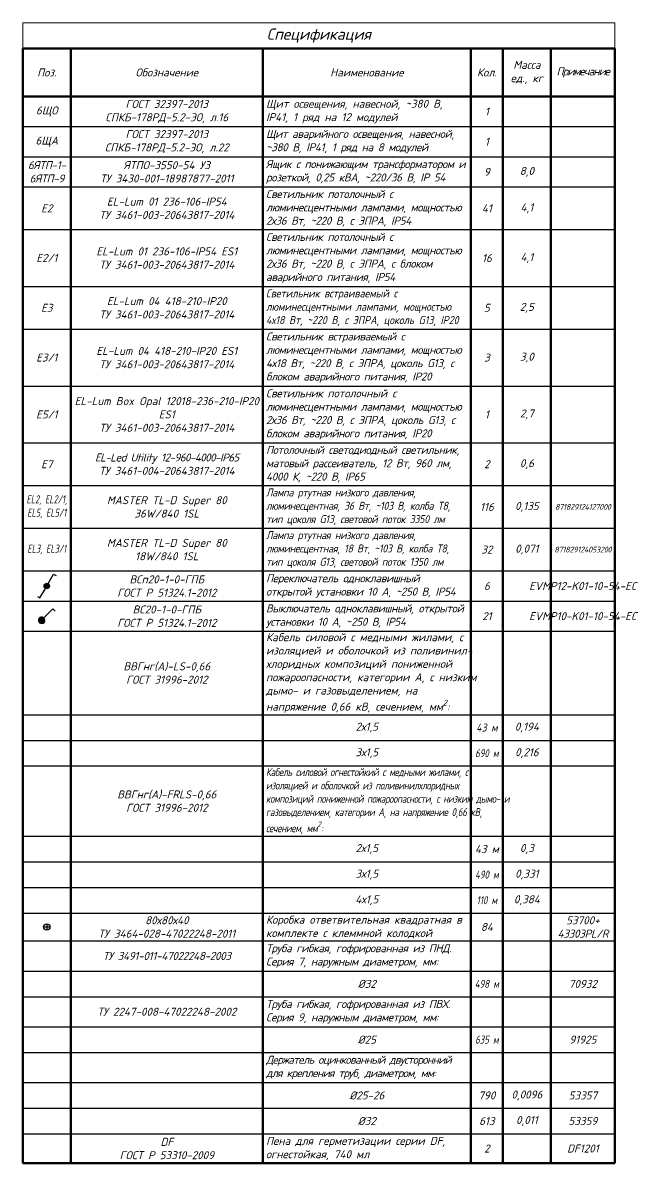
# Model space of a CAD drawing. Header units: millimetres. Extents: x 0 to 1093, y 0 to 420.
# Drawn here: x 901 to 1093.3, y 58.9 to 415 of the extents above; entities that cross this region are included whole.
import ezdxf

# ---------------------------------------------------------------- set-up
doc = ezdxf.new("R2010")
doc.units = ezdxf.units.MM
doc.layers.add('ЭС', color=7, linetype='Continuous')
doc.styles.add('1.8', font='isocpeui.ttf', dxfattribs={"height": 1.8})
doc.styles.add('2.5', font='isocpeui.ttf')
doc.styles.add('3.5', font='isocpeui.ttf', dxfattribs={"height": 3.5})

# ---------------------------------------------------------------- blocks, each defined once
blk = doc.blocks.new('Переключатель на два направления без нулевого положения однополюсный степени защиты IP44÷IP55')
at = {"color": 0, "linetype": 'ByBlock', "lineweight": -2}
for points in [[(0.5, 0.87), (2.5, 4.33), (3.37, 3.83)], [(-3.37, -3.83), (-2.5, -4.33), (-0.5, -0.87)]]:
    blk.add_lwpolyline(points, dxfattribs=at)
at = {"color": 0, "linetype": 'ByBlock', "lineweight": -2, "const_width": 1}
blk.add_lwpolyline([(-0.5, 0, 1), (0.5, 0, 1)], format="xyb", close=True, dxfattribs=at)
at = {"color": 0, "linetype": 'ByBlock', "lineweight": -2}
blk.add_circle((0, 0), 1, dxfattribs=at)
blk = doc.blocks.new('Выключатель для открытой установки однополюсный степени защиты IP44÷IP55')
at = {"linetype": 'ByBlock', "lineweight": -2}
h = blk.add_hatch(color=0, dxfattribs=at)
h.dxf.hatch_style = 1
h.paths.add_polyline_path([(-0.66, -0.75, 0.985277), (0.68, 0.73, 1.014943)])
at = {"color": 0, "linetype": 'ByBlock', "lineweight": -2}
blk.add_lwpolyline([(4.19, 2.87), (3.48, 3.57), (0.68, 0.73, 1.014943), (-0.66, -0.75, 0.985277), (0.68, 0.73)], format="xyb", dxfattribs=at)
blk = doc.blocks.new('Коробка ответвительная')
at = {"color": 0, "linetype": 'ByBlock', "lineweight": -2}
for points in [[(-1, 0), (1, 0)], [(0, 1), (0, -1)]]:
    blk.add_lwpolyline(points, dxfattribs=at)
blk.add_circle((0, 0), 1, dxfattribs=at)
blk = doc.blocks.new('*T387')
at = {"layer": 'Defpoints', "color": 8, "linetype": 'ByBlock', "lineweight": 0, "transparency": 16777216}
for p, q in [((0, 0), (185, 0)), ((0, 0), (0, -8)), ((185, 0), (185, -8))]:
    blk.add_line(p, q, dxfattribs=at)
at = {"layer": 'ЭС', "color": 0, "linetype": 'ByBlock', "lineweight": 50, "transparency": 16777216}
for p, q in [((0, -8), (185, -8)), ((0, -8), (0, -356.12)), ((15, -8), (15, -356.12)), ((75, -8), (75, -356.12)), ((140, -8), (140, -356.12)), ((150, -8), (150, -356.12)), ((165, -8), (165, -356.12)), ((185, -8), (185, -356.12)), ((0, -23), (185, -23)), ((0, -356.12), (185, -356.12))]:
    blk.add_line(p, q, dxfattribs=at)
at = {"layer": 'ЭС', "color": 0, "linetype": 'ByBlock', "lineweight": 30, "transparency": 16777216}
for p, q in [((0, -32.42), (185, -32.42)), ((0, -41.83), (185, -41.83)), ((0, -51.25), (185, -51.25)), ((0, -64.58), (185, -64.58)), ((0, -82.33), (185, -82.33)), ((0, -95.67), (185, -95.67)), ((0, -113.42), (185, -113.42)), ((0, -131.17), (185, -131.17)), ((0, -144.5), (185, -144.5)), ((0, -157.83), (185, -157.83)), ((0, -171.17), (185, -171.17)), ((0, -180.58), (185, -180.58)), ((0, -190), (185, -190)), ((0, -216.08), (185, -216.08)), ((0, -224.08), (185, -224.08)), ((0, -232.08), (185, -232.08)), ((0, -254), (185, -254)), ((0, -262), (185, -262)), ((0, -270), (185, -270)), ((0, -278), (185, -278)), ((0, -286.7), (185, -286.7)), ((0, -296.12), (185, -296.12)), ((0, -304.12), (185, -304.12)), ((0, -313.53), (185, -313.53)), ((0, -321.53), (185, -321.53)), ((0, -330.95), (185, -330.95)), ((0, -338.95), (185, -338.95)), ((0, -346.95), (185, -346.95))]:
    blk.add_line(p, q, dxfattribs=at)
at = {"layer": 'ЭС', "color": 5, "transparency": 16777216, "xscale": 0.8564028992979441, "yscale": 0.8564028992979441, "zscale": 0.8564028992979441}
blk.add_blockref('Переключатель на два направления без нулевого положения однополюсный степени защиты IP44÷IP55', (7.5, -175.88), dxfattribs=at)
at = {"layer": 'ЭС', "color": 1, "transparency": 16777216}
for name, p in [('Выключатель для открытой установки однополюсный степени защиты IP44÷IP55', (5.9, -186.58)), ('Коробка ответвительная', (7.5, -282.35))]:
    blk.add_blockref(name, p, dxfattribs=at)
at = {"layer": 'ЭС', "color": 0, "transparency": 16777216}
for s, insert, char_height, width, attachment_point, style in [('{\\fISOCPEUR|b1|i1|c204|p34;Спецификация}', (92.5, -4), 3.5, 183, 5, '3.5'), ('Поз.', (7.5, -15.5), 2.5, 13, 5, '2.5'), ('Обозначение', (45, -15.5), 2.5, 58, 5, '2.5'), ('Масса ед., кг', (157.5, -15.5), 2.5, 13, 5, '2.5'), ('{\\T0.85;Примечание}', (175, -15.5), 2.5, 18, 5, '2.5'), ('Наименование', (107.5, -15.5), 2.5, 63, 5, '2.5'), ('Кол.', (145, -15.5), 2.5, 8, 5, '2.5'), ('ГОСТ 32397-2013\\PСПКБ-178РД-5.2-ЭО, л.16', (45, -27.71), 2.5, 58, 5, '2.5'), ('Щит освещения, навесной, ~380 В, IP41, 1 ряд на 12 модулей', (76, -27.71), 2.5, 63, 4, '2.5'), ('6ЩО', (7.5, -27.71), 2.5, 13, 5, '2.5'), ('1', (145, -27.71), 2.5, 8, 5, '2.5'), ('6ЩА', (7.5, -37.12), 2.5, 13, 5, '2.5'), ('ГОСТ 32397-2013\\PСПКБ-178РД-5.2-ЭО, л.22', (45, -37.12), 2.5, 58, 5, '2.5'), ('{\\T0.95;Щит аварийного освещения, навесной, ~380 В, IP41, 1 ряд на 8 модулей}', (76, -37.12), 2.5, 63, 4, '2.5'), ('1', (145, -37.12), 2.5, 8, 5, '2.5'), ('{\\T0.95;6ЯТП-1- 6ЯТП-9}', (7.5, -46.54), 2.5, 13, 5, '2.5'), ('ЯТПО-3550-54 У3\\PТУ 3430-001-18987877-2011', (45, -46.54), 2.5, 58, 5, '2.5'), ('{\\T0.95;Ящик с понижающим трансформатором и розеткой, 0,25 кВА, ~220/36 В, IP 54}', (76, -46.54), 2.5, 63, 4, '2.5'), ('9', (145, -46.54), 2.5, 8, 5, '2.5'), ('8,0', (157.5, -46.54), 2.5, 13, 5, '2.5'), ('{\\T0.95;Светильник потолочный с люминесцентными лампами, мощностью 2х36 Вт, ~220 В, с ЭПРА, IP54}', (76, -57.92), 2.5, 63, 4, '2.5'), ('Е2', (7.5, -57.92), 2.5, 13, 5, '2.5'), ('EL-Lum 01 236-106-IP54\\PТУ 3461-003-20643817-2014', (45, -57.92), 2.5, 58, 5, '2.5'), ('41', (145, -57.92), 2.5, 8, 5, '2.5'), ('4,1', (157.5, -57.92), 2.5, 13, 5, '2.5'), ('{\\T0.95;Светильник потолочный с люминесцентными лампами, мощностью 2х36 Вт, ~220 В, с ЭПРА, с блоком аварийного питания, IP54}', (76, -73.46), 2.5, 63, 4, '2.5'), ('EL-Lum 01 236-106-IP54 ES1\\PТУ 3461-003-20643817-2014', (45, -73.46), 2.5, 58, 5, '2.5'), ('Е2/1', (7.5, -73.46), 2.5, 13, 5, '2.5'), ('16', (145, -73.46), 2.5, 8, 5, '2.5'), ('4,1', (157.5, -73.46), 2.5, 13, 5, '2.5'), ('{\\W0.9;Светильник встраиваемый с люминесцентными лампами, мощностью 4х18 Вт, ~220 В, с ЭПРА, цоколь G13, IP20}', (76, -89), 2.5, 63, 4, '2.5'), ('E3', (7.5, -89), 2.5, 13, 5, '2.5'), ('EL-Lum 04 418-210-IP20\\PТУ 3461-003-20643817-2014', (45, -89), 2.5, 58, 5, '2.5'), ('5', (145, -89), 2.5, 8, 5, '2.5'), ('2,5', (157.5, -89), 2.5, 13, 5, '2.5'), ('{\\T0.95;Светильник встраиваемый с люминесцентными лампами, мощностью 4х18 Вт, ~220 В, с ЭПРА, цоколь G13, с блоком аварийного питания, IP20}', (76, -104.54), 2.5, 63, 4, '2.5'), ('EL-Lum 04 418-210-IP20 ES1\\PТУ 3461-003-20643817-2014', (45, -104.54), 2.5, 58, 5, '2.5'), ('3,0', (157.5, -104.54), 2.5, 13, 5, '2.5'), ('E3/1', (7.5, -104.54), 2.5, 13, 5, '2.5'), ('3', (145, -104.54), 2.5, 8, 5, '2.5'), ('EL-Lum Box Opal 12018-236-210-IP20 ES1\\PТУ 3461-003-20643817-2014', (45, -122.29), 2.5, 58, 5, '2.5'), ('{\\T0.95;Светильник }потолочный {\\T0.95;с люминесцентными лампами, мощностью 2х36 Вт, ~220 В, с ЭПРА, цоколь G13, с блоком аварийного питания, IP20}', (76, -122.29), 2.5, 63, 4, '2.5'), ('Е5/1', (7.5, -122.29), 2.5, 13, 5, '2.5'), ('1', (145, -122.29), 2.5, 8, 5, '2.5'), ('2,7', (157.5, -122.29), 2.5, 13, 5, '2.5'), ('{\\T0.9;EL-Led Utility 12-960-4000-IP65\\P}ТУ 3461-004-20643817-2014', (45, -137.83), 2.5, 58, 5, '2.5'), ('{\\T0.95;Потолочный светодиодный светильник, матовый рассеиватель, 12 Вт, 960 лм, 4000 К, ~220 В, IP65}', (76, -137.83), 2.5, 63, 4, '2.5'), ('Е7', (7.5, -137.83), 2.5, 13, 5, '2.5'), ('2', (145, -137.83), 2.5, 8, 5, '2.5'), ('0,6', (157.5, -137.83), 2.5, 13, 5, '2.5'), ('{\\W0.9;\\T0.95;Лампа ртутная низкого давления, люминесцентная, 36 Вт, ~103 В, колба Т8, тип цоколя G13, световой поток 3350 лм}', (76, -151.17), 2.5, 63, 4, '2.5'), ('{\\W0.7;ЕL2, ЕL2/1, ЕL5, ЕL5/1}', (7.5, -151.17), 2.5, 13, 5, '2.5'), ('MASTER TL-D Super 80\\P36W/840 1SL', (45, -151.17), 2.5, 58, 5, '2.5'), ('116', (145, -151.17), 2.5, 8, 5, '2.5'), ('0,135', (157.5, -151.17), 2.5, 13, 5, '2.5'), ('{\\T0.95;871829124127000}', (175, -151.17), 1.8, 18, 5, '1.8'), ('{\\W0.9;\\T0.95;Лампа ртутная низкого давления, люминесцентная, 18 Вт, ~103 В, колба Т8, тип цоколя G13, световой поток 1350 лм}', (76, -164.5), 2.5, 63, 4, '2.5'), ('{\\W0.7;ЕL3, ЕL3/1}', (7.5, -164.5), 2.5, 13, 5, '2.5'), ('MASTER TL-D Super 80\\P18W/840 1SL', (45, -164.5), 2.5, 58, 5, '2.5'), ('32', (145, -164.5), 2.5, 8, 5, '2.5'), ('0,071', (157.5, -164.5), 2.5, 13, 5, '2.5'), ('{\\T0.95;871829124053200}', (175, -164.5), 1.8, 18, 5, '1.8'), ('ВСп20-1-0-ГПБ^JГОСТ Р 51324.1-2012', (45, -175.88), 2.5, 58, 5, '2.5'), ('{\\T0.95;Переключатель одноклавишный открытой установки 10 А, ~250 В, IP54}', (76, -175.88), 2.5, 63, 4, '2.5'), ('6', (145, -175.88), 2.5, 8, 5, '2.5'), ('EVMP12-K01-10-54-EC', (175, -175.88), 2.5, 18, 5, '2.5'), ('{\\T0.95;Выключатель одноклавишный, открытой установки 10 А, ~250 В, IP54}', (76, -185.29), 2.5, 63, 4, '2.5'), ('ВС20-1-0-ГПБ^JГОСТ Р 51324.1-2012', (45, -185.29), 2.5, 58, 5, '2.5'), ('21', (145, -185.29), 2.5, 8, 5, '2.5'), ('EVMP10-K01-10-54-EC', (175, -185.29), 2.5, 18, 5, '2.5'), ('\\A1;Кабель силовой с медными жилами, {\\A0;с изоляцией и оболочкой из поливинил- хлоридных композиций пониженной пожароопасности, }категории А, с низким дымо- и газовыделением, на напряжение 0,66 кВ, сечением, мм{\\H0.7x;\\S2^ ;\\H1.4286x;:}', (76, -203.04), 2.5, 63, 4, '2.5'), ('ВВГнг(А)-LS-0,66^JГОСТ 31996-2012', (45, -203.04), 2.5, 58, 5, '2.5'), ('2х1,5', (107.5, -220.08), 2.5, 63, 5, '2.5'), ('{\\W0.9;43 м}', (145, -220.08), 2.5, 8, 5, '2.5'), ('0,194', (157.5, -220.08), 2.5, 13, 5, '2.5'), ('3х1,5', (107.5, -228.08), 2.5, 63, 5, '2.5'), ('{\\W0.8;690 м}', (145, -228.08), 2.5, 8, 5, '2.5'), ('0,216', (157.5, -228.08), 2.5, 13, 5, '2.5'), ('\\A1;{\\W0.8;\\T0.95;Кабель силовой огнестойкий с медными жилами, \\A0;с изоляцией и оболочкой из поливинилхлоридных композиций пониженной пожароопасности\\A1;, с низким дымо- и газовыделением\\A0;, \\A1;категории А, на напряжение 0,66 кВ, сечением, мм\\H0.7x;\\S2^ ;\\H1.4286x;:}', (76, -243.04), 2.5, 63, 4, '2.5'), ('ВВГнг(А)-FRLS-0,66^JГОСТ 31996-2012', (45, -243.04), 2.5, 58, 5, '2.5'), ('2х1,5', (107.5, -258), 2.5, 63, 5, '2.5'), ('43 м', (145, -258), 2.5, 8, 5, '2.5'), ('0,3', (157.5, -258), 2.5, 13, 5, '2.5'), ('3х1,5', (107.5, -266), 2.5, 63, 5, '2.5'), ('{\\W0.8;490 м}', (145, -266), 2.5, 8, 5, '2.5'), ('0,331', (157.5, -266), 2.5, 13, 5, '2.5'), ('4х1,5', (107.5, -274), 2.5, 63, 5, '2.5'), ('{\\W0.8;110 м}', (145, -274), 2.5, 8, 5, '2.5'), ('0,384', (157.5, -274), 2.5, 13, 5, '2.5'), ('80х80х40\\PТУ 3464-028-47022248-2011', (45, -282.35), 2.5, 58, 5, '2.5'), ('Коробка ответвительная квадратная в комплекте с клеммной колодкой', (76, -282.35), 2.5, 63, 4, '2.5'), ('84', (145, -282.35), 2.5, 8, 5, '2.5'), ('53700+ {\\T0.95;43303PL/R}', (175, -282.35), 2.5, 18, 5, '2.5'), ('{\\T0.95;Труба гибкая, гофрированная из ПНД. Серия 7, наружным диаметром, мм:}', (76, -291.41), 2.5, 63, 4, '2.5'), ('{\\T0.95;ТУ 3491-011-47022248-2003}', (45, -291.41), 2.5, 58, 5, '2.5'), ('%%C32', (107.5, -300.12), 2.5, 63, 5, '2.5'), ('{\\W0.8;498 м}', (145, -300.12), 2.5, 8, 5, '2.5'), ('70932', (175, -300.12), 2.5, 18, 5, '2.5'), ('{\\T0.95;Труба гибкая, гофрированная из ПВХ. Серия 9, наружным диаметром, мм:}', (76, -308.82), 2.5, 63, 4, '2.5'), ('ТУ 2247-008-47022248-2002', (45, -308.82), 2.5, 58, 5, '2.5'), ('%%C25', (107.5, -317.53), 2.5, 63, 5, '2.5'), ('{\\W0.8;635 м}', (145, -317.53), 2.5, 8, 5, '2.5'), ('91925', (175, -317.53), 2.5, 18, 5, '2.5'), ('{\\T0.9;Держатель оцинкованный двусторонний для крепления труб, диаметром, мм:}', (76, -326.24), 2.5, 63, 4, '2.5'), ('%%C25-26', (107.5, -334.95), 2.5, 63, 5, '2.5'), ('790', (145, -334.95), 2.5, 8, 5, '2.5'), ('0,0096', (157.5, -334.95), 2.5, 13, 5, '2.5'), ('53357', (175, -334.95), 2.5, 18, 5, '2.5'), ('%%C32', (107.5, -342.95), 2.5, 63, 5, '2.5'), ('613', (145, -342.95), 2.5, 8, 5, '2.5'), ('0,011', (157.5, -342.95), 2.5, 13, 5, '2.5'), ('53359', (175, -342.95), 2.5, 18, 5, '2.5'), ('DF^JГОСТ Р 53310-2009^J', (45, -351.53), 2.5, 58, 5, '2.5'), ('Пена для герметизации серии DF, огнестойкая, 740 мл', (76, -351.53), 2.5, 63, 4, '2.5'), ('2', (145, -351.53), 2.5, 8, 5, '2.5'), ('DF1201', (175, -351.53), 2.5, 18, 5, '2.5')]:
    blk.add_mtext(s, dxfattribs=dict(at, insert=insert, char_height=char_height, width=width, attachment_point=attachment_point, style=style))

msp = doc.modelspace()

# ---------------------------------------------------------------- block references
msp.add_blockref('*T387', (901, 415))

doc.saveas('drawing.dxf')
